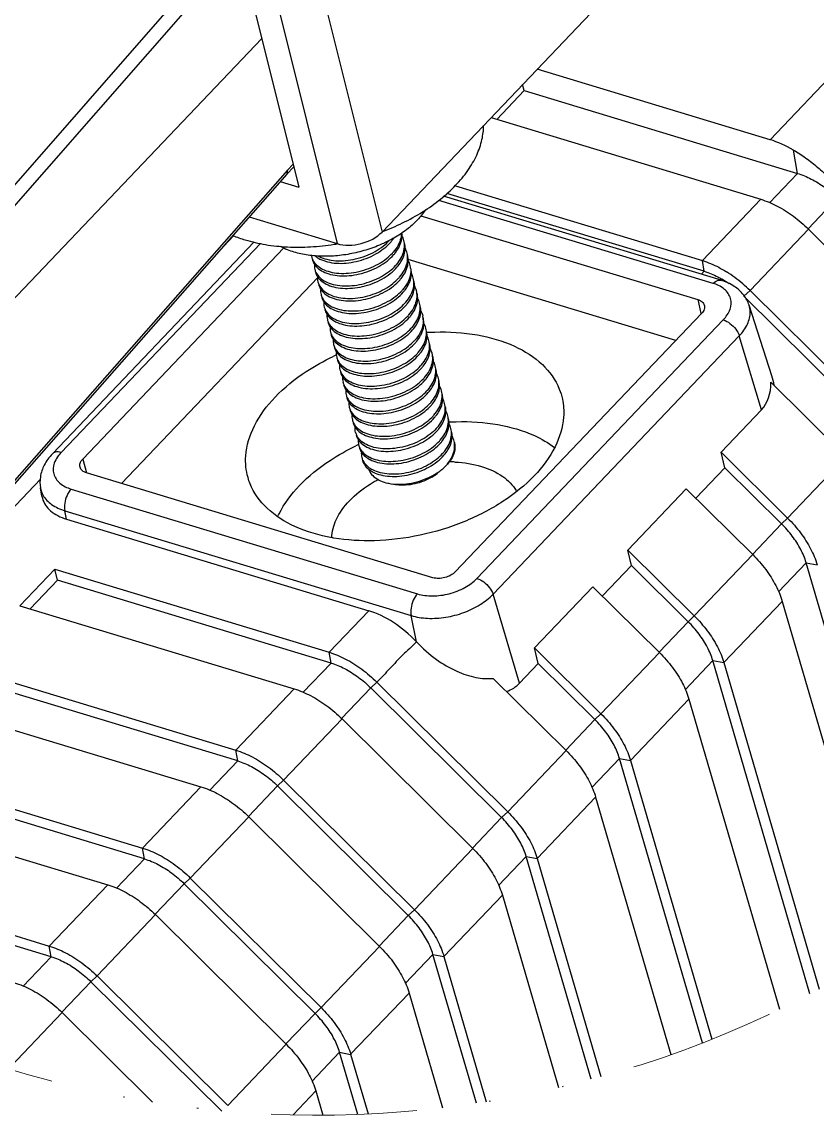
# Model space of a CAD drawing. Header units: millimetres. Extents: x 14343 to 15285, y -9166 to -7819.
# Drawn here: x 14725.6 to 14774.1, y -8438.7 to -8372 of the extents above; entities that cross this region are included whole.
import ezdxf

# ---------------------------------------------------------------- set-up
doc = ezdxf.new("R2010")
doc.units = ezdxf.units.MM
doc.linetypes.add('DIVIDE', pattern=[31.75, 12.7, -6.35, 0, -6.35, 0, -6.35])
doc.layers.add('hatch', color=56, linetype='Continuous', lineweight=9)

# ---------------------------------------------------------------- blocks, each defined once
blk = doc.blocks.new('u9')
at = {"color": 7, "linetype": 'Continuous'}
for p, q in [((-104.128, 93.293), (-76.493, 124.886)), ((-103.519, 92.721), (-75.884, 124.313)), ((-74.741, 124.11), (-71.416, 110.762)), ((-70.403, 124.335), (-66.338, 108.017)), ((-73.14, 123.625), (-69.075, 107.307)), ((-42.67, 113.646), (-32.819, 123.988)), ((-66.338, 108.017), (-52.8, 122.23)), ((-101.61, 90.488), (-73.672, 119.819)), ((-42.67, 113.646), (-56.879, 117.948)), ((-57.676, 116.641), (-57.77, 117.013)), ((-59.346, 114.888), (-57.676, 116.641)), ((-57.676, 116.641), (-41.003, 111.593)), ((-59.693, 114.993), (-43.244, 110.013)), ((-41.003, 111.593), (-41.25, 113.018)), ((-72.107, 111.798), (-71.764, 112.158)), ((-72.145, 111.553), (-93.45, 87.318)), ((-72.107, 111.798), (-93.418, 87.556)), ((-72.15, 111.548), (-71.724, 111.995)), ((-42.716, 109.795), (-41.003, 111.593)), ((-72.541, 111.103), (-71.416, 110.762)), ((-61.858, 110.832), (-46.805, 106.274)), ((-45.662, 105.073), (-62.58, 110.196)), ((-46.692, 105.62), (-62.387, 110.372)), ((-40.354, 108.209), (-38.578, 110.074)), ((-46.143, 104.881), (-62.875, 109.947)), ((-43.244, 110.013), (-46.805, 106.274)), ((-74.448, 108.934), (-69.075, 107.307)), ((-63.976, 109.01), (-47.083, 103.895)), ((-40.334, 108.19), (-43.895, 104.451)), ((-40.334, 108.19), (-32.358, 100.284)), ((-74.136, 107.41), (-86.442, 94.491)), ((-76.3, 106.827), (-75.373, 107.8)), ((-73.758, 107.322), (-85.909, 94.566)), ((-84.588, 94.166), (-72.324, 107.042)), ((-48.432, 101.396), (-64.749, 106.336)), ((-46.692, 105.62), (-46.805, 106.274)), ((-46.866, 105.438), (-46.692, 105.62)), ((-70.261, 105.233), (-82.219, 92.679)), ((-44.267, 104.101), (-43.895, 104.451)), ((-44.267, 104.101), (-36.291, 96.195)), ((-43.895, 104.451), (-35.919, 96.545)), ((-47.083, 103.895), (-46.891, 103.046)), ((-42.573, 99.252), (-43.955, 103.546)), ((-46.852, 103.055), (-61.871, 87.287)), ((-60.55, 86.887), (-45.531, 102.655)), ((-59.57, 85.921), (-44.551, 101.689)), ((-43.199, 97.176), (-44.551, 101.689)), ((-42.625, 98.849), (-38.047, 94.311)), ((-45.662, 94.59), (-43.199, 97.176)), ((-84.588, 94.166), (-84.357, 93.326)), ((-45.662, 94.59), (-41.608, 90.572)), ((-45.43, 93.642), (-45.662, 94.59)), ((-38.047, 94.311), (-41.608, 90.572)), ((-62.636, 93.578), (-62.409, 93.791)), ((-47.195, 91.789), (-45.43, 93.642)), ((-45.43, 93.642), (-41.98, 90.222)), ((-110.602, 68.34), (-87.172, 92.938)), ((-63.239, 86.932), (-84.357, 93.326)), ((-87.076, 91.898), (-87.167, 92.404)), ((-85.296, 92.34), (-64.179, 85.946)), ((-51.351, 88.617), (-47.79, 92.356)), ((-47.79, 92.356), (-43.736, 88.338)), ((-85.683, 91.019), (-64.566, 84.625)), ((-85.578, 90.5), (-85.683, 91.019)), ((-85.578, 90.5), (-67.146, 84.919)), ((-41.98, 90.222), (-43.756, 88.357)), ((-41.98, 90.222), (-41.608, 90.572)), ((-51.351, 88.617), (-47.297, 84.599)), ((-51.119, 87.669), (-51.351, 88.617)), ((-43.736, 88.338), (-47.297, 84.599)), ((-88.418, 85.214), (-86.29, 87.448)), ((-86.29, 87.448), (-69.561, 82.382)), ((-86.121, 86.777), (-86.29, 87.448)), ((-52.884, 85.817), (-51.119, 87.669)), ((-51.119, 87.669), (-47.669, 84.249)), ((-40.478, 87.848), (-42.17, 86.071)), ((-40.478, 87.848), (-39.806, 87.723)), ((-33.918, 65.344), (-40.478, 87.848)), ((-87.791, 85.024), (-86.121, 86.777)), ((-69.448, 81.729), (-86.121, 86.777)), ((-57.04, 82.644), (-53.479, 86.383)), ((-53.479, 86.383), (-49.425, 82.365)), ((-57.946, 80.502), (-59.57, 85.921)), ((-41.933, 85.49), (-45.495, 81.751)), ((-41.933, 85.49), (-35.717, 64.163)), ((-88.418, 85.214), (-71.689, 80.149)), ((-67.146, 84.919), (-69.561, 82.382)), ((-64.24, 83.016), (-64.566, 84.625)), ((-47.669, 84.249), (-49.445, 82.385)), ((-47.669, 84.249), (-47.297, 84.599)), ((-69.448, 81.729), (-69.561, 82.382)), ((-57.04, 82.644), (-52.986, 78.626)), ((-56.808, 81.696), (-57.04, 82.644)), ((-49.425, 82.365), (-52.986, 78.626)), ((-91.979, 81.475), (-75.25, 76.41)), ((-71.161, 79.931), (-69.448, 81.729)), ((-57.946, 80.502), (-56.808, 81.696)), ((-56.808, 81.696), (-53.358, 78.277)), ((-46.167, 81.876), (-47.859, 80.099)), ((-46.167, 81.876), (-45.495, 81.751)), ((-40.241, 61.548), (-46.167, 81.876)), ((-45.495, 81.751), (-39.691, 61.84)), ((-75.137, 75.756), (-91.81, 80.805)), ((-59.553, 80.792), (-55.114, 76.392)), ((-71.689, 80.149), (-75.25, 76.41)), ((-68.8, 78.345), (-67.024, 80.21)), ((-67.024, 80.21), (-66.652, 80.56)), ((-67.024, 80.21), (-59.047, 72.304)), ((-66.652, 80.56), (-58.675, 72.653)), ((-47.622, 79.517), (-51.184, 75.778)), ((-47.622, 79.517), (-42.11, 60.605)), ((-94.107, 79.241), (-77.378, 74.176)), ((-68.779, 78.326), (-72.341, 74.587)), ((-68.779, 78.326), (-60.803, 70.42)), ((-53.358, 78.277), (-55.134, 76.412)), ((-53.358, 78.277), (-52.986, 78.626)), ((-75.137, 75.756), (-75.25, 76.41)), ((-55.114, 76.392), (-58.675, 72.653)), ((-97.668, 75.502), (-80.939, 70.437)), ((-76.85, 73.958), (-75.137, 75.756)), ((-51.856, 75.903), (-53.548, 74.126)), ((-51.856, 75.903), (-51.184, 75.778)), ((-46.8, 58.558), (-51.856, 75.903)), ((-51.184, 75.778), (-46.23, 58.784)), ((-80.826, 69.783), (-97.499, 74.832)), ((-77.378, 74.176), (-80.939, 70.437)), ((-74.489, 72.372), (-72.713, 74.237)), ((-72.713, 74.237), (-72.341, 74.587)), ((-72.713, 74.237), (-64.736, 66.331)), ((-72.341, 74.587), (-64.364, 66.681)), ((-53.311, 73.544), (-56.873, 69.805)), ((-53.311, 73.544), (-48.734, 57.84)), ((-99.796, 73.268), (-83.067, 68.203)), ((-74.468, 72.353), (-78.03, 68.614)), ((-74.468, 72.353), (-66.492, 64.447)), ((-59.047, 72.304), (-60.823, 70.439)), ((-59.047, 72.304), (-58.675, 72.653)), ((-80.826, 69.783), (-80.939, 70.437)), ((-60.803, 70.42), (-64.364, 66.681)), ((-103.357, 69.529), (-86.628, 64.464)), ((-82.539, 67.985), (-80.826, 69.783)), ((-57.545, 69.93), (-59.237, 68.153)), ((-57.545, 69.93), (-56.873, 69.805)), ((-53.583, 56.338), (-57.545, 69.93)), ((-56.873, 69.805), (-52.994, 56.498)), ((-86.515, 63.811), (-103.188, 68.859)), ((-83.067, 68.203), (-86.628, 64.464)), ((-80.178, 66.4), (-78.402, 68.264)), ((-78.402, 68.264), (-78.03, 68.614)), ((-78.402, 68.264), (-70.425, 60.358)), ((-78.03, 68.614), (-70.053, 60.708)), ((-59.001, 67.571), (-62.562, 63.832)), ((-59.001, 67.571), (-55.58, 55.838)), ((-80.157, 66.38), (-83.719, 62.641)), ((-80.157, 66.38), (-72.181, 58.474)), ((-64.736, 66.331), (-66.513, 64.466)), ((-64.736, 66.331), (-64.364, 66.681)), ((-86.515, 63.811), (-86.628, 64.464)), ((-66.492, 64.447), (-70.053, 60.708)), ((-88.228, 62.013), (-86.515, 63.811)), ((-63.234, 63.957), (-64.926, 62.18)), ((-63.234, 63.957), (-62.562, 63.832)), ((-60.587, 54.877), (-63.234, 63.957)), ((-62.562, 63.832), (-59.979, 54.972)), ((-85.867, 60.427), (-84.091, 62.292)), ((-84.091, 62.292), (-83.719, 62.641)), ((-84.091, 62.292), (-76.114, 54.385)), ((-83.719, 62.641), (-75.743, 54.735)), ((-64.69, 61.599), (-68.251, 57.86)), ((-64.69, 61.599), (-62.649, 54.599)), ((-70.425, 60.358), (-70.053, 60.708)), ((-85.846, 60.407), (-89.408, 56.668)), ((-85.846, 60.407), (-80.338, 54.947)), ((-70.425, 60.358), (-72.202, 58.494)), ((-72.181, 58.474), (-75.743, 54.735)), ((-68.923, 57.984), (-70.615, 56.207)), ((-68.923, 57.984), (-68.251, 57.859)), ((-67.819, 54.197), (-68.923, 57.984)), ((-68.251, 57.86), (-67.191, 54.223)), ((-70.379, 55.626), (-71.766, 54.17)), ((-70.379, 55.626), (-69.949, 54.152))]:
    blk.add_line(p, q, dxfattribs=at)
for centre, radius, start, end in [((-67.954, 109.393), 2.797, 317.30188, 317.71196), ((-67.793, 109.133), 2.634, 318.89133, 321.1335), ((-67.627, 109), 2.421, 321.10646, 325.43429), ((-66.37, 107.808), 1.252, 359.60189, 7.46028), ((-66.226, 107.194), 1.261, 14.04644, 28.98214), ((-66.215, 107.196), 1.249, 5.63102, 14.06602), ((-67.737, 108.605), 2.762, 317.29765, 318.89796), ((-67.602, 108.368), 2.634, 318.89133, 321.1335), ((-66.035, 106.429), 1.261, 14.04644, 28.98214), ((-66.024, 106.432), 1.249, 5.63102, 14.06602), ((-69.708, 106.731), 0.949, 188.49705, 194.07605), ((-69.701, 106.733), 0.956, 194.06439, 206.51171), ((-65.85, 105.662), 1.267, 14.07832, 29.19207), ((-69.51, 105.968), 0.956, 194.06439, 206.51171), ((-67.546, 107.84), 2.762, 317.29765, 318.89796), ((-67.411, 107.604), 2.634, 318.89133, 321.1335), ((-65.828, 105.668), 1.244, 6.47027, 14.08763), ((-65.653, 104.9), 1.261, 14.04644, 28.98214), ((-49.442, 98.985), 7.78, 53.53256, 58.15157), ((-69.323, 105.202), 0.952, 193.99976, 205.70715), ((-67.355, 107.076), 2.762, 317.2958, 318.89794), ((-67.221, 106.839), 2.635, 318.89127, 321.13705), ((-65.642, 104.902), 1.249, 5.63102, 14.06602), ((-65.462, 104.135), 1.261, 14.04644, 28.98214), ((-48.778, 99.716), 6.281, 54.97169, 59.80381), ((-49.8, 98.499), 8.383, 45.22579, 53.53643), ((-69.128, 104.439), 0.956, 194.06439, 206.51171), ((-67.164, 106.311), 2.762, 317.29765, 318.89796), ((-67.029, 106.075), 2.634, 318.89133, 321.1335), ((-65.451, 104.138), 1.249, 5.63102, 14.06602), ((-68.937, 103.674), 0.956, 194.06439, 206.51171), ((-66.973, 105.547), 2.762, 317.29765, 318.89796), ((-66.838, 105.31), 2.634, 318.89133, 321.1335), ((-65.271, 103.371), 1.261, 14.04644, 28.98214), ((-65.26, 103.373), 1.249, 5.63102, 14.06602), ((-65.237, 103.218), 1.265, 358.93469, 13.97474), ((-66.782, 104.782), 2.762, 317.29765, 318.89796), ((-66.647, 104.545), 2.634, 318.89133, 321.1335), ((-65.083, 102.607), 1.263, 2.56552, 13.98367), ((-68.746, 102.91), 0.956, 194.06439, 206.51171), ((-66.591, 104.018), 2.762, 317.29867, 318.89796), ((-66.456, 103.78), 2.633, 318.89154, 321.1201), ((-64.889, 101.841), 1.261, 14.04644, 28.98214), ((-64.877, 101.844), 1.249, 5.63102, 14.06602), ((-68.554, 102.146), 0.957, 194.12519, 206.98786), ((-66.4, 103.253), 2.762, 317.29765, 318.89796), ((-66.265, 103.016), 2.634, 318.89133, 321.1335), ((-62.693, 87.072), 14.85, 93.25371, 93.55459), ((-64.698, 101.077), 1.261, 14.04644, 28.98214), ((-64.686, 101.079), 1.249, 5.63102, 14.06602), ((-68.364, 101.381), 0.956, 194.06439, 206.51171), ((-64.507, 100.312), 1.261, 14.04644, 28.98214), ((-63.049, 87.169), 14.666, 114.62083, 115.34052), ((-68.173, 100.616), 0.956, 194.06439, 206.51171), ((-66.209, 102.488), 2.762, 317.29765, 318.89796), ((-66.074, 102.252), 2.634, 318.89133, 321.1335), ((-64.495, 100.315), 1.249, 5.63102, 14.06602), ((-64.315, 99.548), 1.259, 14.03939, 28.9257), ((-67.982, 99.851), 0.956, 194.06439, 206.51171), ((-66.018, 101.724), 2.762, 317.29765, 318.89796), ((-65.883, 101.487), 2.634, 318.89133, 321.1335), ((-64.306, 99.55), 1.25, 5.40288, 14.06028), ((-64.125, 98.783), 1.261, 14.04644, 28.98214), ((-67.791, 99.087), 0.956, 194.06439, 206.51171), ((-65.827, 100.959), 2.762, 317.29765, 318.89796), ((-65.692, 100.722), 2.634, 318.89135, 321.13252), ((-64.113, 98.786), 1.249, 5.63102, 14.06602), ((-67.6, 98.322), 0.956, 194.06439, 206.51171), ((-65.636, 100.195), 2.762, 317.29765, 318.89796), ((-65.501, 99.958), 2.634, 318.89133, 321.1335), ((-63.934, 98.019), 1.261, 14.04644, 28.98214), ((-63.922, 98.021), 1.249, 5.63102, 14.06602), ((-65.445, 99.43), 2.762, 317.29765, 318.89796), ((-65.31, 99.193), 2.634, 318.89133, 321.1335), ((-63.743, 97.254), 1.261, 14.04644, 28.98214), ((-63.731, 97.256), 1.249, 5.63102, 14.06602), ((-67.409, 97.558), 0.956, 194.06439, 206.51171), ((-65.254, 98.665), 2.762, 317.29765, 318.89796), ((-65.119, 98.429), 2.634, 318.89133, 321.1335), ((-63.563, 96.485), 1.273, 14.11574, 29.44845), ((-63.523, 96.495), 1.231, 6.91535, 14.1232), ((-67.218, 96.793), 0.956, 194.06439, 206.51171), ((-65.063, 97.901), 2.762, 317.29862, 318.89796), ((-61.399, 81.9), 14.552, 93.09482, 93.40187), ((-63.361, 95.725), 1.261, 14.04644, 28.98214), ((-63.349, 95.727), 1.249, 5.63102, 14.06602), ((-67.026, 96.029), 0.957, 194.12191, 206.96963), ((-64.929, 97.665), 2.635, 318.89122, 321.14097), ((-63.17, 94.96), 1.261, 14.04644, 28.98214), ((-61.76, 82), 14.363, 114.72701, 115.46187), ((-66.836, 95.264), 0.956, 194.06439, 206.51171), ((-64.872, 97.136), 2.762, 317.29765, 318.89796), ((-64.737, 96.9), 2.634, 318.89133, 321.1335), ((-66.645, 94.499), 0.956, 194.06439, 206.51171), ((-66.245, 95.749), 1.812, 240.91468, 243.08635), ((-64.681, 96.372), 2.762, 317.29765, 318.89796), ((-64.546, 96.135), 2.634, 318.89133, 321.1335), ((-64.391, 95.521), 2.631, 318.8905, 321.21629), ((-64.242, 95.538), 2.532, 316.38108, 318.6503), ((-62.286, 85.82), 8.175, 87.22485, 89.92231)]:
    blk.add_arc(centre, radius, start, end, dxfattribs=at)
for centre, major_axis, ratio, start_param, end_param in [((-41.822, 108.745), (-4.018, 4.471), 0.616889, -1.087055, -0.794517), ((-67.938, 108.502), (1.94, 0.485), 0.615983, 3.941953, 5.512064), ((-46.899, 100.844), (-3.66, 3.708), 0.595102, 3.159948, 3.698926), ((-46.684, 99.994), (-3.717, 3.766), 0.595102, 3.87523, 4.007934), ((-66.372, 81.098), (-3.326, 3.465), 0.59683, 4.693038, 5.467445), ((-61.703, 84.226), (-3.717, 3.766), 0.595102, 2.861369, 3.159948)]:
    blk.add_ellipse(centre, major_axis=major_axis, ratio=ratio, start_param=start_param, end_param=end_param, dxfattribs=at)
for points, start_tangent, end_tangent in [([(-61.848, 110.866), (-61.106, 111.77), (-60.566, 112.708), (-60.243, 113.657), (-60.144, 114.511)], (0.689698, 0.724097), (0.005966, 0.999982)), ([(-41.25, 113.018), (-40.496, 112.531), (-39.768, 111.958), (-39.084, 111.313)], (0.86521, -0.50141), (0.697313, -0.716767)), ([(-72.145, 111.553), (-72.101, 111.642)], (0.647915, 0.761713), (0.234806, 0.972042)), ([(-72.101, 111.642), (-72.107, 111.798)], (0.234806, 0.972042), (-0.241713, 0.970348)), ([(-41.003, 111.593), (-40.173, 111.25), (-39.347, 110.733), (-38.578, 110.074)], (0.957088, -0.289796), (0.71022, -0.70398)), ([(-66.298, 108.052), (-65.087, 108.571), (-63.864, 109.247), (-62.775, 110.018), (-61.848, 110.866)], (0.93603, 0.351921), (0.689698, 0.724097)), ([(-63.687, 109.372), (-64.186, 108.747)], (-0.547045, -0.837103), (-0.689698, -0.724097)), ([(-43.244, 110.013), (-42.247, 109.602)], (0.957088, -0.289796), (0.887501, -0.460806)), ([(-42.247, 109.602), (-41.256, 108.981), (-40.334, 108.19)], (0.887501, -0.460806), (0.71022, -0.70398)), ([(-64.186, 108.747), (-64.835, 108.166), (-65.613, 107.65), (-65.864, 107.513)], (-0.689698, -0.724097), (-0.885557, -0.464531)), ([(-75.434, 107.802), (-74.684, 107.536), (-73.445, 107.25), (-72.105, 107.109), (-70.697, 107.116), (-69.256, 107.271), (-69.074, 107.301)], (0.924849, -0.380335), (0.985749, 0.168223)), ([(-65.864, 107.513), (-66.492, 107.217), (-67.442, 106.882), (-68.431, 106.655), (-69.425, 106.545), (-70.391, 106.555), (-71.295, 106.685), (-72.107, 106.931), (-72.554, 107.14)], (-0.885557, -0.464531), (-0.879379, 0.476123)), ([(-70.403, 106.547), (-70.122, 106.367), (-69.662, 106.198), (-69.121, 106.114), (-68.526, 106.122), (-67.907, 106.221), (-67.297, 106.408), (-66.724, 106.676), (-66.22, 107.012), (-65.809, 107.401)], (0.777292, -0.62914), (0.657342, 0.753592)), ([(-70.212, 106.547), (-70.16, 106.52), (-69.7, 106.351), (-69.159, 106.267), (-68.564, 106.275), (-67.946, 106.374), (-67.335, 106.561), (-66.763, 106.829), (-66.258, 107.165), (-65.898, 107.497)], (0.876598, -0.481224), (0.678132, 0.73494)), ([(-65.157, 107.943), (-65.192, 107.651), (-65.359, 107.213), (-65.656, 106.789)], (-0.012587, -0.999921), (-0.657342, -0.753592)), ([(-65.551, 106.715), (-65.321, 107.06), (-65.154, 107.498), (-65.119, 107.799)], (0.627353, 0.778735), (0.005573, 0.999984)), ([(-70.556, 106.306), (-70.324, 106), (-69.969, 105.755), (-69.509, 105.586), (-68.968, 105.503), (-68.373, 105.51), (-67.755, 105.609), (-67.144, 105.797), (-66.571, 106.065), (-66.067, 106.401), (-65.707, 106.732)], (0.446739, -0.894664), (0.678132, 0.73494)), ([(-65.465, 106.025), (-65.168, 106.448), (-65.001, 106.886), (-64.972, 107.319)], (0.657342, 0.753592), (-0.097781, 0.995208)), ([(-65.36, 105.951), (-65.13, 106.295), (-64.963, 106.733), (-64.928, 107.034)], (0.627353, 0.778735), (0.005573, 0.999984)), ([(-64.928, 107.034), (-64.934, 107.166), (-64.965, 107.347)], (0.005573, 0.999984), (-0.242786, 0.97008)), ([(-70.59, 106.348), (-70.518, 106.153), (-70.457, 106.048)], (0.243097, -0.970002), (0.553661, -0.832742)), ([(-70.461, 106.057), (-70.463, 105.893), (-70.437, 105.736)], (-0.091453, -0.995809), (0.243097, -0.970002)), ([(-70.457, 106.048), (-70.288, 105.849)], (0.553661, -0.832742), (0.726946, -0.686695)), ([(-70.288, 105.849), (-69.931, 105.602), (-69.471, 105.433), (-68.93, 105.35), (-68.335, 105.357), (-67.716, 105.456), (-67.105, 105.644), (-66.533, 105.912), (-66.029, 106.248), (-65.618, 106.636)], (0.726946, -0.686695), (0.657342, 0.753592)), ([(-65.274, 105.26), (-64.977, 105.684), (-64.81, 106.122), (-64.781, 106.554)], (0.657342, 0.753592), (-0.097781, 0.995208)), ([(-65.169, 105.186), (-64.935, 105.537), (-64.769, 105.982), (-64.737, 106.276)], (0.627304, 0.778775), (0.001191, 0.999999)), ([(-64.737, 106.276), (-64.744, 106.419), (-64.774, 106.582)], (0.001191, 0.999999), (-0.243124, 0.969995)), ([(-46.805, 106.274), (-45.809, 105.863), (-45.337, 105.594)], (0.957088, -0.289796), (0.849794, -0.527115)), ([(-70.399, 105.583), (-70.327, 105.389), (-70.266, 105.284)], (0.243097, -0.970002), (0.552885, -0.833258)), ([(-70.365, 105.542), (-70.133, 105.235), (-69.778, 104.991), (-69.318, 104.822), (-68.777, 104.738), (-68.182, 104.745), (-67.564, 104.845), (-66.953, 105.032), (-66.38, 105.3), (-65.876, 105.636), (-65.516, 105.967)], (0.446739, -0.894664), (0.678132, 0.73494)), ([(-70.098, 105.085), (-69.74, 104.838), (-69.28, 104.669), (-68.739, 104.585), (-68.144, 104.592), (-67.525, 104.692), (-66.914, 104.879), (-66.342, 105.147), (-65.838, 105.483), (-65.427, 105.872)], (0.726657, -0.687001), (0.657342, 0.753592)), ([(-64.592, 105.808), (-64.616, 105.37), (-64.783, 104.925), (-65.083, 104.496)], (0.112342, -0.99367), (-0.657342, -0.753592)), ([(-64.978, 104.422), (-64.748, 104.766), (-64.581, 105.204), (-64.546, 105.505)], (0.627353, 0.778735), (0.005573, 0.999984)), ([(-64.546, 105.505), (-64.552, 105.637), (-64.583, 105.818)], (0.005573, 0.999984), (-0.242786, 0.97008)), ([(-46.692, 105.62), (-45.862, 105.278), (-45.619, 105.144)], (0.957088, -0.289796), (0.864651, -0.502373)), ([(-70.27, 105.294), (-70.273, 105.139), (-70.246, 104.972)], (-0.092151, -0.995745), (0.242129, -0.970244)), ([(-70.266, 105.284), (-70.098, 105.085)], (0.552885, -0.833258), (0.726657, -0.687001)), ([(-70.208, 104.818), (-70.136, 104.624), (-70.075, 104.518)], (0.243097, -0.970002), (0.553661, -0.832742)), ([(-70.18, 104.789), (-69.949, 104.477), (-69.588, 104.227), (-69.129, 104.058), (-68.588, 103.974), (-67.98, 103.982), (-67.351, 104.085), (-66.747, 104.273), (-66.183, 104.539), (-65.682, 104.874), (-65.325, 105.203)], (0.434195, -0.900819), (0.678155, 0.734919)), ([(-69.906, 104.32), (-69.549, 104.073), (-69.089, 103.904), (-68.548, 103.821), (-67.953, 103.828), (-67.334, 103.927), (-66.723, 104.115), (-66.151, 104.382), (-65.647, 104.718), (-65.236, 105.107)], (0.726946, -0.686695), (0.657342, 0.753592)), ([(-64.892, 103.731), (-64.595, 104.154), (-64.428, 104.593), (-64.399, 105.025)], (0.657342, 0.753592), (-0.097781, 0.995208)), ([(-64.787, 103.657), (-64.557, 104.001), (-64.39, 104.44), (-64.355, 104.741)], (0.627353, 0.778735), (0.005573, 0.999984)), ([(-64.355, 104.741), (-64.361, 104.872), (-64.392, 105.053)], (0.005573, 0.999984), (-0.242786, 0.97008)), ([(-46.143, 104.881), (-45.843, 105.074), (-45.664, 105.069)], (0.689698, 0.724097), (0.96423, -0.265068)), ([(-45.828, 104.761), (-46.143, 104.881)], (-0.904369, 0.426752), (-0.957088, 0.289796)), ([(-45.086, 103.963), (-45.451, 104.518), (-45.828, 104.761)], (-0.264357, 0.964425), (-0.904369, 0.426752)), ([(-44.86, 104.702), (-45.662, 105.073)], (-0.833205, 0.552965), (-0.957088, 0.289796)), ([(-43.955, 103.546), (-44.285, 104.172), (-44.86, 104.702)], (-0.306276, 0.951943), (-0.833205, 0.552965)), ([(-70.079, 104.528), (-70.081, 104.364), (-70.055, 104.207)], (-0.091453, -0.995809), (0.243097, -0.970002)), ([(-70.075, 104.518), (-69.906, 104.32)], (0.553661, -0.832742), (0.726946, -0.686695)), ([(-70.017, 104.054), (-69.945, 103.859), (-69.884, 103.754)], (0.243097, -0.970002), (0.553661, -0.832742)), ([(-69.983, 104.012), (-69.751, 103.706), (-69.396, 103.461), (-68.936, 103.292), (-68.395, 103.209), (-67.8, 103.216), (-67.182, 103.315), (-66.571, 103.503), (-65.998, 103.771), (-65.494, 104.107), (-65.134, 104.438)], (0.446739, -0.894664), (0.678132, 0.73494)), ([(-69.715, 103.555), (-69.358, 103.309), (-68.898, 103.14), (-68.357, 103.056), (-67.762, 103.063), (-67.143, 103.162), (-66.532, 103.35), (-65.96, 103.618), (-65.456, 103.954), (-65.045, 104.343)], (0.726946, -0.686695), (0.657342, 0.753592)), ([(-64.701, 102.966), (-64.404, 103.39), (-64.237, 103.828), (-64.208, 104.26)], (0.657342, 0.753592), (-0.097781, 0.995208)), ([(-64.164, 103.976), (-64.17, 104.107), (-64.201, 104.288)], (0.005573, 0.999984), (-0.242786, 0.97008)), ([(-69.888, 103.764), (-69.89, 103.599), (-69.864, 103.442)], (-0.091453, -0.995809), (0.243097, -0.970002)), ([(-69.884, 103.754), (-69.715, 103.555)], (0.553661, -0.832742), (0.726946, -0.686695)), ([(-69.792, 103.248), (-69.56, 102.941), (-69.205, 102.697), (-68.745, 102.528), (-68.204, 102.444), (-67.609, 102.452), (-66.991, 102.551), (-66.38, 102.738), (-65.807, 103.006), (-65.303, 103.342), (-64.943, 103.674)], (0.446739, -0.894664), (0.678132, 0.73494)), ([(-69.524, 102.791), (-69.167, 102.544), (-68.707, 102.375), (-68.166, 102.291), (-67.571, 102.299), (-66.952, 102.398), (-66.341, 102.585), (-65.769, 102.853), (-65.265, 103.189), (-64.854, 103.578)], (0.726946, -0.686695), (0.657342, 0.753592)), ([(-64.596, 102.892), (-64.366, 103.237), (-64.199, 103.675), (-64.164, 103.976)], (0.627353, 0.778735), (0.005573, 0.999984)), ([(-64.51, 102.202), (-64.213, 102.625), (-64.046, 103.063), (-64.017, 103.496)], (0.657342, 0.753592), (-0.097781, 0.995208)), ([(-47.083, 103.895), (-46.819, 103.756), (-46.684, 103.548), (-46.679, 103.528)], (0.957088, -0.289796), (0.205698, -0.978615)), ([(-46.679, 103.528), (-46.695, 103.303)], (0.205698, -0.978615), (-0.313268, -0.949665)), ([(-45.531, 102.655), (-45.117, 103.305), (-45.086, 103.963)], (0.689698, 0.724097), (-0.264357, 0.964425)), ([(-44.551, 101.689), (-44.052, 102.406), (-43.888, 103.139), (-43.956, 103.545)], (0.689698, 0.724097), (-0.304232, 0.952598)), ([(-69.826, 103.289), (-69.754, 103.095), (-69.693, 102.989)], (0.243097, -0.970002), (0.553661, -0.832742)), ([(-69.697, 102.999), (-69.699, 102.835), (-69.673, 102.677)], (-0.091453, -0.995809), (0.243097, -0.970002)), ([(-69.693, 102.989), (-69.524, 102.791)], (0.553661, -0.832742), (0.726946, -0.686695)), ([(-69.601, 102.483), (-69.369, 102.177), (-69.014, 101.932), (-68.554, 101.763), (-68.013, 101.68), (-67.418, 101.687), (-66.799, 101.786), (-66.189, 101.974), (-65.616, 102.242), (-65.112, 102.578), (-64.752, 102.909)], (0.446739, -0.894664), (0.678132, 0.73494)), ([(-69.333, 102.026), (-68.976, 101.779), (-68.516, 101.61), (-67.975, 101.527), (-67.38, 101.534), (-66.761, 101.633), (-66.15, 101.821), (-65.578, 102.089), (-65.074, 102.425), (-64.663, 102.814)], (0.727247, -0.686375), (0.657342, 0.753592)), ([(-64.406, 102.127), (-64.187, 102.449), (-64.019, 102.864), (-63.973, 103.195)], (0.627538, 0.778586), (0.017912, 0.99984)), ([(-63.969, 103.202), (-63.902, 103.054), (-63.857, 102.912)], (0.472489, -0.881337), (0.241775, -0.970332)), ([(-63.781, 102.447), (-63.787, 102.578), (-63.819, 102.759)], (0.005573, 0.999984), (-0.242786, 0.97008)), ([(-46.695, 103.303), (-46.852, 103.055)], (-0.313268, -0.949665), (-0.689698, -0.724097)), ([(-69.635, 102.525), (-69.563, 102.33), (-69.501, 102.224)], (0.243097, -0.970002), (0.554362, -0.832276)), ([(-69.506, 102.234), (-69.507, 102.057), (-69.482, 101.912)], (-0.090742, -0.995874), (0.243971, -0.969782)), ([(-69.501, 102.224), (-69.333, 102.026)], (0.554362, -0.832276), (0.727247, -0.686375)), ([(-69.407, 101.712), (-69.175, 101.41), (-68.819, 101.165), (-68.361, 100.998), (-67.824, 100.915), (-67.231, 100.922), (-66.622, 101.019), (-66.019, 101.201), (-65.439, 101.47), (-64.923, 101.812), (-64.561, 102.144)], (0.454048, -0.890977), (0.678119, 0.734952)), ([(-69.142, 101.261), (-68.785, 101.015), (-68.325, 100.846), (-67.784, 100.762), (-67.189, 100.769), (-66.57, 100.869), (-65.959, 101.056), (-65.387, 101.324), (-64.883, 101.66), (-64.472, 102.049)], (0.726946, -0.686695), (0.657342, 0.753592)), ([(-63.821, 102.663), (-63.866, 102.252), (-64.035, 101.838), (-64.319, 101.437)], (0.044677, -0.999001), (-0.657342, -0.753592)), ([(-64.214, 101.363), (-63.984, 101.708), (-63.816, 102.146), (-63.781, 102.447)], (0.627353, 0.778735), (0.005573, 0.999984)), ([(-45.531, 102.655), (-45.119, 102.442), (-44.763, 102.09), (-44.551, 101.689)], (0.957088, -0.289796), (0.287072, -0.957909)), ([(-69.444, 101.76), (-69.372, 101.566), (-69.311, 101.46)], (0.243097, -0.970002), (0.553661, -0.832742)), ([(-69.315, 101.47), (-69.317, 101.306), (-69.291, 101.148)], (-0.091453, -0.995809), (0.243097, -0.970002)), ([(-69.311, 101.46), (-69.142, 101.261)], (0.553661, -0.832742), (0.726946, -0.686695)), ([(-69.219, 100.954), (-68.987, 100.648), (-68.632, 100.403), (-68.172, 100.234), (-67.631, 100.151), (-67.036, 100.158), (-66.417, 100.257), (-65.807, 100.445), (-65.234, 100.712), (-64.73, 101.048), (-64.37, 101.38)], (0.446739, -0.894664), (0.678132, 0.73494)), ([(-64.128, 100.673), (-63.831, 101.096), (-63.664, 101.534), (-63.635, 101.967)], (0.657342, 0.753592), (-0.097781, 0.995208)), ([(-64.023, 100.599), (-63.793, 100.943), (-63.625, 101.381), (-63.59, 101.682)], (0.627353, 0.778735), (0.005573, 0.999984)), ([(-63.59, 101.682), (-63.596, 101.814), (-63.628, 101.995)], (0.005573, 0.999984), (-0.242786, 0.97008)), ([(-63.535, 101.899), (-63.116, 101.916), (-60.524, 101.737), (-58.258, 101.051), (-56.562, 99.932), (-55.528, 98.441), (-55.341, 97.827)], (0.998388, 0.056756), (0.207747, -0.978183)), ([(-69.253, 100.995), (-69.181, 100.801), (-69.12, 100.695)], (0.243097, -0.970002), (0.553661, -0.832742)), ([(-69.124, 100.705), (-69.126, 100.541), (-69.1, 100.384)], (-0.091453, -0.995809), (0.243097, -0.970002)), ([(-69.12, 100.695), (-68.951, 100.497)], (0.553661, -0.832742), (0.726946, -0.686695)), ([(-68.951, 100.497), (-68.594, 100.25), (-68.134, 100.081), (-67.593, 99.998), (-66.998, 100.005), (-66.379, 100.104), (-65.768, 100.292), (-65.196, 100.56), (-64.692, 100.896), (-64.281, 101.284)], (0.726946, -0.686695), (0.657342, 0.753592)), ([(-63.937, 99.908), (-63.64, 100.331), (-63.473, 100.77), (-63.444, 101.202)], (0.657342, 0.753592), (-0.097781, 0.995208)), ([(-63.832, 99.834), (-63.602, 100.179), (-63.434, 100.617), (-63.399, 100.918)], (0.627353, 0.778735), (0.005573, 0.999984)), ([(-63.399, 100.918), (-63.405, 101.049), (-63.437, 101.23)], (0.005573, 0.999984), (-0.242786, 0.97008)), ([(-72.862, 97.946), (-70.959, 99.511), (-69.326, 100.423)], (0.689698, 0.724097), (0.903774, 0.42801)), ([(-69.062, 100.231), (-68.99, 100.036), (-68.929, 99.931)], (0.243097, -0.970002), (0.553661, -0.832742)), ([(-69.028, 100.189), (-68.796, 99.883), (-68.441, 99.639), (-67.981, 99.47), (-67.44, 99.386), (-66.845, 99.393), (-66.226, 99.492), (-65.616, 99.68), (-65.043, 99.948), (-64.539, 100.284), (-64.179, 100.615)], (0.446739, -0.894664), (0.678132, 0.73494)), ([(-68.76, 99.732), (-68.403, 99.486), (-67.943, 99.317), (-67.402, 99.233), (-66.807, 99.24), (-66.188, 99.34), (-65.577, 99.527), (-65.005, 99.795), (-64.501, 100.131), (-64.09, 100.52)], (0.726946, -0.686695), (0.657342, 0.753592)), ([(-63.746, 99.143), (-63.449, 99.567), (-63.282, 100.005), (-63.253, 100.437)], (0.657342, 0.753592), (-0.097781, 0.995208)), ([(-63.641, 99.069), (-63.412, 99.412), (-63.244, 99.849), (-63.208, 100.152)], (0.627367, 0.778724), (0.006694, 0.999978)), ([(-63.208, 100.152), (-63.214, 100.279), (-63.246, 100.465)], (0.006694, 0.999978), (-0.2427, 0.970101)), ([(-68.933, 99.941), (-68.935, 99.776), (-68.909, 99.619)], (-0.091453, -0.995809), (0.243097, -0.970002)), ([(-68.929, 99.931), (-68.76, 99.732)], (0.553661, -0.832742), (0.726946, -0.686695)), ([(-68.871, 99.466), (-68.799, 99.272), (-68.738, 99.166)], (0.243097, -0.970002), (0.553661, -0.832742)), ([(-68.837, 99.425), (-68.605, 99.118), (-68.25, 98.874), (-67.79, 98.705), (-67.249, 98.621), (-66.654, 98.629), (-66.035, 98.728), (-65.425, 98.915), (-64.852, 99.183), (-64.348, 99.519), (-63.988, 99.851)], (0.446739, -0.894664), (0.678132, 0.73494)), ([(-68.569, 98.968), (-68.212, 98.721), (-67.752, 98.552), (-67.211, 98.468), (-66.616, 98.476), (-65.997, 98.575), (-65.386, 98.762), (-64.814, 99.03), (-64.31, 99.366), (-63.899, 99.755)], (0.726946, -0.686695), (0.657342, 0.753592)), ([(-63.555, 98.379), (-63.259, 98.801), (-63.091, 99.237), (-63.061, 99.668)], (0.657342, 0.753592), (-0.093822, 0.995589)), ([(-63.45, 98.305), (-63.22, 98.649), (-63.052, 99.088), (-63.017, 99.388)], (0.627353, 0.778735), (0.005573, 0.999984)), ([(-63.017, 99.388), (-63.023, 99.52), (-63.055, 99.701)], (0.005573, 0.999984), (-0.242786, 0.97008)), ([(-68.742, 99.176), (-68.744, 99.012), (-68.718, 98.855)], (-0.091453, -0.995809), (0.243097, -0.970002)), ([(-68.738, 99.166), (-68.569, 98.968)], (0.553661, -0.832742), (0.726946, -0.686695)), ([(-68.68, 98.702), (-68.608, 98.507), (-68.547, 98.402)], (0.243097, -0.970002), (0.553661, -0.832742)), ([(-68.646, 98.66), (-68.414, 98.354), (-68.059, 98.109), (-67.599, 97.94), (-67.058, 97.857), (-66.463, 97.864), (-65.844, 97.963), (-65.234, 98.151), (-64.661, 98.419), (-64.157, 98.755), (-63.797, 99.086)], (0.446739, -0.894664), (0.678132, 0.73494)), ([(-68.378, 98.203), (-68.021, 97.956), (-67.561, 97.787), (-67.02, 97.704), (-66.425, 97.711), (-65.806, 97.81), (-65.195, 97.998), (-64.623, 98.266), (-64.119, 98.602), (-63.707, 98.991)], (0.726946, -0.686695), (0.657342, 0.753592)), ([(-63.364, 97.614), (-63.067, 98.038), (-62.9, 98.476), (-62.871, 98.908)], (0.657342, 0.753592), (-0.097781, 0.995208)), ([(-62.826, 98.624), (-62.832, 98.755), (-62.864, 98.936)], (0.005573, 0.999984), (-0.242786, 0.97008)), ([(-68.551, 98.412), (-68.553, 98.247), (-68.527, 98.09)], (-0.091453, -0.995809), (0.243097, -0.970002)), ([(-68.547, 98.402), (-68.378, 98.203)], (0.553661, -0.832742), (0.726946, -0.686695)), ([(-68.455, 97.896), (-68.223, 97.589), (-67.868, 97.345), (-67.408, 97.176), (-66.867, 97.092), (-66.272, 97.099), (-65.653, 97.199), (-65.042, 97.386), (-64.47, 97.654), (-63.966, 97.99), (-63.606, 98.321)], (0.446739, -0.894664), (0.678132, 0.73494)), ([(-68.187, 97.438), (-67.83, 97.192), (-67.37, 97.023), (-66.829, 96.939), (-66.234, 96.947), (-65.615, 97.046), (-65.004, 97.233), (-64.432, 97.501), (-63.928, 97.837), (-63.516, 98.226)], (0.726946, -0.686695), (0.657342, 0.753592)), ([(-63.259, 97.54), (-63.029, 97.885), (-62.861, 98.323), (-62.826, 98.624)], (0.627353, 0.778735), (0.005573, 0.999984)), ([(-63.173, 96.85), (-62.876, 97.273), (-62.709, 97.711), (-62.68, 98.144)], (0.657342, 0.753592), (-0.097781, 0.995208)), ([(-62.635, 97.859), (-62.641, 97.991), (-62.673, 98.172)], (0.005573, 0.999984), (-0.242786, 0.97008)), ([(-74.511, 93.035), (-74.647, 94.371), (-74.124, 96.188), (-72.862, 97.946)], (-0.271062, 0.962562), (0.689698, 0.724097)), ([(-68.489, 97.937), (-68.417, 97.743), (-68.356, 97.637)], (0.243097, -0.970002), (0.553661, -0.832742)), ([(-68.36, 97.647), (-68.362, 97.483), (-68.336, 97.325)], (-0.091453, -0.995809), (0.243097, -0.970002)), ([(-68.356, 97.637), (-68.187, 97.438)], (0.553661, -0.832742), (0.726946, -0.686695)), ([(-68.264, 97.131), (-68.032, 96.825), (-67.677, 96.58), (-67.217, 96.411), (-66.676, 96.328), (-66.081, 96.335), (-65.462, 96.434), (-64.851, 96.622), (-64.279, 96.889), (-63.775, 97.226), (-63.415, 97.557)], (0.446739, -0.894664), (0.678132, 0.73494)), ([(-67.996, 96.674), (-67.639, 96.427), (-67.179, 96.258), (-66.638, 96.175), (-66.043, 96.182), (-65.424, 96.281), (-64.813, 96.469), (-64.241, 96.737), (-63.737, 97.073), (-63.325, 97.461)], (0.726946, -0.686695), (0.657342, 0.753592)), ([(-63.068, 96.776), (-62.838, 97.12), (-62.67, 97.558), (-62.635, 97.859)], (0.627353, 0.778735), (0.005573, 0.999984)), ([(-62.982, 96.085), (-62.685, 96.509), (-62.518, 96.947), (-62.489, 97.379)], (0.657342, 0.753592), (-0.097781, 0.995208)), ([(-62.444, 97.107), (-62.455, 97.264), (-62.482, 97.407)], (-0.003971, 0.999992), (-0.243398, 0.969927)), ([(-55.341, 97.827), (-55.265, 96.733), (-55.787, 94.917), (-57.05, 93.158)], (0.207747, -0.978183), (-0.689698, -0.724097)), ([(-68.298, 97.172), (-68.226, 96.978), (-68.165, 96.873)], (0.243097, -0.970002), (0.553661, -0.832742)), ([(-68.169, 96.882), (-68.171, 96.718), (-68.145, 96.561)], (-0.091453, -0.995809), (0.243097, -0.970002)), ([(-68.165, 96.873), (-67.996, 96.674)], (0.553661, -0.832742), (0.726946, -0.686695)), ([(-68.073, 96.366), (-67.841, 96.06), (-67.486, 95.816), (-67.026, 95.647), (-66.485, 95.563), (-65.89, 95.57), (-65.271, 95.67), (-64.66, 95.857), (-64.088, 96.125), (-63.584, 96.461), (-63.224, 96.792)], (0.446739, -0.894664), (0.678132, 0.73494)), ([(-67.805, 95.909), (-67.448, 95.663), (-66.988, 95.494), (-66.447, 95.41), (-65.852, 95.417), (-65.233, 95.517), (-64.622, 95.704), (-64.05, 95.972), (-63.546, 96.308), (-63.134, 96.697)], (0.727227, -0.686397), (0.657342, 0.753592)), ([(-62.877, 96.011), (-62.64, 96.369), (-62.474, 96.82), (-62.444, 97.107)], (0.62725, 0.778818), (-0.003971, 0.999992)), ([(-68.107, 96.408), (-68.035, 96.214), (-67.973, 96.107)], (0.243097, -0.970002), (0.55435, -0.832284)), ([(-67.954, 95.796), (-67.979, 95.941), (-67.978, 96.117)], (-0.24392, 0.969795), (0.090754, 0.995873)), ([(-67.973, 96.107), (-67.805, 95.909)], (0.55435, -0.832284), (0.727227, -0.686397)), ([(-63.033, 96.028), (-63.394, 95.695), (-63.91, 95.353), (-64.49, 95.085), (-65.094, 94.902), (-65.703, 94.805), (-66.294, 94.798), (-66.831, 94.881), (-67.289, 95.048), (-67.647, 95.293), (-67.879, 95.595)], (-0.678119, -0.734952), (-0.453766, 0.891121)), ([(-62.791, 95.321), (-62.487, 95.757), (-62.321, 96.208), (-62.301, 96.643)], (0.657342, 0.753592), (-0.120374, 0.992729)), ([(-62.686, 95.247), (-62.456, 95.591), (-62.288, 96.029), (-62.253, 96.33)], (0.627353, 0.778735), (0.005573, 0.999984)), ([(-62.253, 96.33), (-62.259, 96.461), (-62.291, 96.642)], (0.005573, 0.999984), (-0.242786, 0.97008)), ([(-62.184, 96.431), (-61.813, 96.446), (-59.269, 96.27), (-57.046, 95.597), (-55.817, 94.871)], (0.998542, 0.053987), (0.795295, -0.606222)), ([(-67.916, 95.643), (-67.844, 95.449), (-67.783, 95.343)], (0.243097, -0.970002), (0.553661, -0.832742)), ([(-67.614, 95.145), (-67.257, 94.898), (-66.797, 94.729), (-66.256, 94.645), (-65.661, 94.653), (-65.042, 94.752), (-64.431, 94.94), (-63.859, 95.207), (-63.355, 95.543), (-62.943, 95.932)], (0.726946, -0.686695), (0.657342, 0.753592)), ([(-62.6, 94.556), (-62.303, 94.979), (-62.136, 95.417), (-62.107, 95.85)], (0.657342, 0.753592), (-0.097781, 0.995208)), ([(-62.495, 94.482), (-62.265, 94.826), (-62.097, 95.265), (-62.062, 95.565)], (0.627353, 0.778735), (0.005573, 0.999984)), ([(-62.062, 95.565), (-62.068, 95.697), (-62.1, 95.878)], (0.005573, 0.999984), (-0.242786, 0.97008)), ([(-71.378, 92.549), (-69.511, 94.085), (-67.935, 94.968)], (0.689698, 0.724097), (0.902865, 0.429924)), ([(-67.787, 95.353), (-67.789, 95.189), (-67.763, 95.032)], (-0.091453, -0.995809), (0.243097, -0.970002)), ([(-67.783, 95.343), (-67.614, 95.145)], (0.553661, -0.832742), (0.726946, -0.686695)), ([(-67.725, 94.879), (-67.653, 94.684), (-67.592, 94.579)], (0.243097, -0.970002), (0.553661, -0.832742)), ([(-67.691, 94.837), (-67.459, 94.531), (-67.104, 94.286), (-67.09, 94.279)], (0.446739, -0.894664), (0.895312, -0.445439)), ([(-67.09, 94.279), (-66.644, 94.117), (-66.103, 94.034), (-65.508, 94.041), (-64.889, 94.14), (-64.278, 94.328), (-63.706, 94.596), (-63.202, 94.932), (-62.842, 95.263)], (0.895312, -0.445439), (0.678132, 0.73494)), ([(-67.066, 94.133), (-66.606, 93.965), (-66.065, 93.881), (-65.47, 93.888), (-64.851, 93.987), (-64.24, 94.175), (-63.668, 94.443), (-63.164, 94.779), (-62.752, 95.168)], (0.891596, -0.452832), (0.657342, 0.753592)), ([(-61.923, 95.172), (-61.891, 94.924), (-61.946, 94.543), (-62.121, 94.16), (-62.341, 93.865)], (0.241371, -0.970433), (-0.660484, -0.75084)), ([(-62.34, 93.873), (-62.112, 94.215), (-61.944, 94.653), (-61.915, 95.085), (-61.947, 95.266)], (0.626215, 0.77965), (-0.242786, 0.97008)), ([(-86.442, 94.491), (-86.938, 93.803), (-87.174, 93.091), (-87.167, 92.404)], (-0.689698, -0.724097), (0.177419, -0.984135)), ([(-85.909, 94.566), (-86.273, 94.587), (-86.439, 94.488)], (-0.957088, 0.289796), (-0.708828, -0.705381)), ([(-86.131, 94.294), (-86.323, 93.916), (-86.354, 93.258)], (-0.565076, -0.825039), (0.264371, -0.964421)), ([(-85.909, 94.566), (-86.131, 94.294)], (-0.689698, -0.724097), (-0.565076, -0.825039)), ([(-84.755, 93.669), (-84.756, 93.672), (-84.745, 93.918), (-84.588, 94.166)], (-0.274093, 0.961703), (0.689698, 0.724097)), ([(-67.596, 94.589), (-67.598, 94.424), (-67.572, 94.267)], (-0.091453, -0.995809), (0.243097, -0.970002)), ([(-67.592, 94.579), (-67.423, 94.38)], (0.553661, -0.832742), (0.726946, -0.686695)), ([(-67.534, 94.114), (-67.462, 93.92), (-67.23, 93.613), (-67.132, 93.53)], (0.243097, -0.970002), (0.791152, -0.611619)), ([(-67.5, 94.073), (-67.268, 93.766), (-67.177, 93.688)], (0.446739, -0.894664), (0.787502, -0.616313)), ([(-67.423, 94.38), (-67.126, 94.166)], (0.726946, -0.686695), (0.873794, -0.486296)), ([(-67.177, 93.688), (-66.913, 93.522), (-66.453, 93.353), (-65.912, 93.269), (-65.317, 93.277), (-64.698, 93.376), (-64.087, 93.563), (-63.515, 93.831), (-63.011, 94.167), (-62.651, 94.499)], (0.787502, -0.616313), (0.678132, 0.73494)), ([(-67.132, 93.53), (-66.875, 93.369), (-66.415, 93.2), (-65.874, 93.116), (-65.279, 93.124), (-64.66, 93.223), (-64.049, 93.41), (-63.477, 93.678), (-62.973, 94.014), (-62.561, 94.403)], (0.791152, -0.611619), (0.657342, 0.753592)), ([(-84.357, 93.326), (-84.62, 93.465), (-84.755, 93.669)], (-0.957088, 0.289796), (-0.274093, 0.961703)), ([(-67.141, 93.535), (-67.085, 93.403), (-66.831, 93.09), (-66.441, 92.847), (-65.981, 92.699)], (0.323219, -0.946324), (0.977571, -0.210604)), ([(-65.981, 92.699), (-65.938, 92.69), (-65.349, 92.631), (-64.711, 92.675), (-64.06, 92.822), (-63.434, 93.067), (-62.873, 93.395), (-62.636, 93.578)], (0.977571, -0.210604), (0.763457, 0.645859)), ([(-61.89, 93.985), (-60.269, 93.716), (-58.977, 93.103), (-58.161, 92.242)], (0.99882, -0.048556), (0.507976, -0.861371)), ([(-86.354, 93.258), (-85.989, 92.703), (-85.296, 92.34)], (0.264371, -0.964421), (0.957088, -0.289796)), ([(-69.283, 89.349), (-69.387, 89.367), (-71.653, 90.053), (-73.35, 91.173), (-74.384, 92.663), (-74.511, 93.035)], (-0.986363, 0.164585), (-0.271062, 0.962562)), ([(-57.05, 93.158), (-58.952, 91.594), (-61.35, 90.345), (-64.021, 89.525), (-66.795, 89.188), (-69.283, 89.349)], (-0.689698, -0.724097), (-0.986363, 0.164585)), ([(-68.328, 91.626), (-67.063, 92.642), (-66.548, 92.939)], (0.689698, 0.724097), (0.884399, 0.466731)), ([(-63.298, 93.065), (-63.794, 92.821), (-64.34, 92.655), (-64.902, 92.578), (-65.442, 92.594), (-65.674, 92.633)], (-0.856088, -0.516829), (-0.977534, 0.210778)), ([(-63.298, 93.065), (-62.98, 93.289), (-62.906, 93.35)], (0.847872, 0.530202), (0.76338, 0.645949)), ([(-87.166, 92.404), (-87.003, 91.955), (-86.484, 91.399), (-85.683, 91.019)], (0.181876, -0.983321), (0.957088, -0.289796)), ([(-85.296, 92.34), (-85.548, 91.955), (-85.689, 91.474), (-85.683, 91.019)], (-0.689698, -0.724097), (0.198515, -0.980098)), ([(-72.668, 90.719), (-72.617, 90.823), (-71.378, 92.549)], (0.428849, 0.903376), (0.689698, 0.724097)), ([(-87.076, 91.898), (-87.048, 91.775), (-86.862, 91.366), (-86.546, 91.009), (-86.113, 90.716), (-85.578, 90.5)], (0.176745, -0.984257), (0.957088, -0.289796)), ([(-69.398, 89.367), (-69.132, 90.47), (-68.328, 91.626)], (0.015538, 0.999879), (0.689698, 0.724097)), ([(-40.478, 87.848), (-40.807, 88.655), (-41.319, 89.464), (-41.98, 90.222)], (-0.279834, 0.960048), (-0.71022, 0.70398)), ([(-41.608, 90.572), (-40.814, 89.662), (-40.2, 88.691), (-39.805, 87.723)], (0.71022, -0.70398), (0.279834, -0.960048)), ([(-43.736, 88.338), (-42.942, 87.428), (-42.328, 86.458)], (0.71022, -0.70398), (0.46183, -0.886968)), ([(-64.179, 85.946), (-63.26, 85.821), (-62.237, 85.956), (-61.282, 86.334), (-60.55, 86.887)], (0.957088, -0.289796), (0.689698, 0.724097)), ([(-61.871, 87.287), (-62.15, 87.077), (-62.507, 86.936), (-62.889, 86.885), (-63.239, 86.932)], (-0.689698, -0.724097), (-0.957088, 0.289796)), ([(-60.55, 86.887), (-60.138, 86.674), (-59.782, 86.322), (-59.57, 85.921)], (0.957088, -0.289796), (0.287072, -0.957909)), ([(-42.328, 86.458), (-41.933, 85.489)], (0.46183, -0.886968), (0.279834, -0.960048)), ([(-64.179, 85.946), (-64.431, 85.56), (-64.571, 85.08), (-64.566, 84.625)], (-0.689698, -0.724097), (0.198515, -0.980098)), ([(-64.566, 84.625), (-63.562, 84.458), (-62.453, 84.522), (-61.348, 84.808), (-60.355, 85.29), (-59.57, 85.921)], (0.957088, -0.289796), (0.689698, 0.724097)), ([(-46.167, 81.876), (-46.496, 82.682), (-47.008, 83.491), (-47.669, 84.249)], (-0.279834, 0.960048), (-0.71022, 0.70398)), ([(-47.297, 84.599), (-46.504, 83.689), (-45.889, 82.719), (-45.494, 81.75)], (0.71022, -0.70398), (0.279834, -0.960048)), ([(-64.24, 83.016), (-65.068, 82.222), (-65.86, 81.391), (-66.652, 80.56)], (-0.689698, -0.724097), (-0.689698, -0.724097)), ([(-64.24, 83.016), (-63.018, 81.951), (-61.783, 81.233), (-60.608, 80.849), (-59.553, 80.792)], (0.688876, -0.72488), (0.994249, 0.107091)), ([(-69.561, 82.382), (-68.565, 81.972), (-67.574, 81.351), (-66.652, 80.56)], (0.957088, -0.289796), (0.71022, -0.70398)), ([(-49.425, 82.365), (-48.631, 81.455), (-48.017, 80.485)], (0.71022, -0.70398), (0.46183, -0.886968)), ([(-69.448, 81.729), (-68.618, 81.387), (-67.792, 80.869), (-67.024, 80.21)], (0.957088, -0.289796), (0.71022, -0.70398)), ([(-71.689, 80.149), (-70.693, 79.738)], (0.957088, -0.289796), (0.887501, -0.460806)), ([(-48.017, 80.485), (-47.622, 79.517)], (0.46183, -0.886968), (0.279834, -0.960048)), ([(-70.693, 79.738), (-69.701, 79.117), (-68.779, 78.326)], (0.887501, -0.460806), (0.71022, -0.70398)), ([(-51.856, 75.903), (-52.185, 76.71), (-52.697, 77.518), (-53.358, 78.277)], (-0.279834, 0.960048), (-0.71022, 0.70398)), ([(-52.986, 78.626), (-52.193, 77.716), (-51.578, 76.746), (-51.183, 75.778)], (0.71022, -0.70398), (0.279834, -0.960048)), ([(-75.25, 76.41), (-74.254, 75.999), (-73.263, 75.378), (-72.341, 74.587)], (0.957088, -0.289796), (0.71022, -0.70398)), ([(-55.114, 76.392), (-54.32, 75.482), (-53.706, 74.512)], (0.71022, -0.70398), (0.46183, -0.886968)), ([(-75.137, 75.756), (-74.307, 75.414), (-73.481, 74.896), (-72.713, 74.237)], (0.957088, -0.289796), (0.71022, -0.70398)), ([(-77.378, 74.176), (-76.382, 73.765)], (0.957088, -0.289796), (0.887501, -0.460806)), ([(-53.706, 74.512), (-53.311, 73.544)], (0.46183, -0.886968), (0.279834, -0.960048)), ([(-76.382, 73.765), (-75.391, 73.144), (-74.468, 72.353)], (0.887501, -0.460806), (0.71022, -0.70398)), ([(-57.545, 69.93), (-57.874, 70.737), (-58.386, 71.546), (-59.047, 72.304)], (-0.279834, 0.960048), (-0.71022, 0.70398)), ([(-58.675, 72.653), (-57.882, 71.744), (-57.267, 70.773), (-56.872, 69.805)], (0.71022, -0.70398), (0.279834, -0.960048)), ([(-80.939, 70.437), (-79.943, 70.026), (-78.952, 69.405), (-78.03, 68.614)], (0.957088, -0.289796), (0.71022, -0.70398)), ([(-60.803, 70.42), (-60.009, 69.51), (-59.395, 68.539)], (0.71022, -0.70398), (0.46183, -0.886968)), ([(-80.826, 69.783), (-79.996, 69.441), (-79.17, 68.924), (-78.402, 68.264)], (0.957088, -0.289796), (0.71022, -0.70398)), ([(-83.067, 68.203), (-82.071, 67.792)], (0.957088, -0.289796), (0.887501, -0.460806)), ([(-59.395, 68.539), (-59, 67.571)], (0.46183, -0.886968), (0.279834, -0.960048)), ([(-82.071, 67.792), (-81.08, 67.171), (-80.157, 66.38)], (0.887501, -0.460806), (0.71022, -0.70398)), ([(-63.234, 63.957), (-63.563, 64.764), (-64.075, 65.573), (-64.736, 66.331)], (-0.279834, 0.960048), (-0.71022, 0.70398)), ([(-64.364, 66.681), (-63.571, 65.771), (-62.956, 64.8), (-62.561, 63.832)], (0.71022, -0.70398), (0.279834, -0.960048)), ([(-86.628, 64.464), (-85.632, 64.053), (-84.641, 63.432), (-83.719, 62.641)], (0.957088, -0.289796), (0.71022, -0.70398)), ([(-66.492, 64.447), (-65.698, 63.537), (-65.084, 62.567)], (0.71022, -0.70398), (0.46183, -0.886968)), ([(-86.515, 63.811), (-85.685, 63.468), (-84.859, 62.951), (-84.091, 62.292)], (0.957088, -0.289796), (0.71022, -0.70398)), ([(-88.756, 62.23), (-87.76, 61.819)], (0.957088, -0.289796), (0.887501, -0.460806)), ([(-65.084, 62.567), (-64.689, 61.598)], (0.46183, -0.886968), (0.279834, -0.960048)), ([(-87.76, 61.819), (-86.769, 61.198), (-85.846, 60.407)], (0.887501, -0.460806), (0.71022, -0.70398)), ([(-70.053, 60.708), (-69.26, 59.798), (-68.645, 58.828), (-68.25, 57.859)], (0.71022, -0.70398), (0.279834, -0.960048)), ([(-68.923, 57.984), (-69.252, 58.791), (-69.764, 59.6), (-70.425, 60.358)], (-0.279834, 0.960048), (-0.71022, 0.70398)), ([(-72.181, 58.474), (-71.387, 57.564), (-70.773, 56.594)], (0.71022, -0.70398), (0.46183, -0.886968)), ([(-70.773, 56.594), (-70.378, 55.626)], (0.46183, -0.886968), (0.279834, -0.960048))]:
    blk.add_spline(points, degree=3, dxfattribs=dict(at, start_tangent=start_tangent, end_tangent=end_tangent))
at = {"layer": 'hatch', "color": 4, "linetype": 'DIVIDE', "ltscale": 0.7}
blk.add_arc((-70.235, 118.667), 64.515, 147.96226, 99.80514, dxfattribs=at)

msp = doc.modelspace()

# ---------------------------------------------------------------- block references
msp.add_blockref('u9', (14813.948, -8492.81))

doc.saveas('drawing.dxf')
